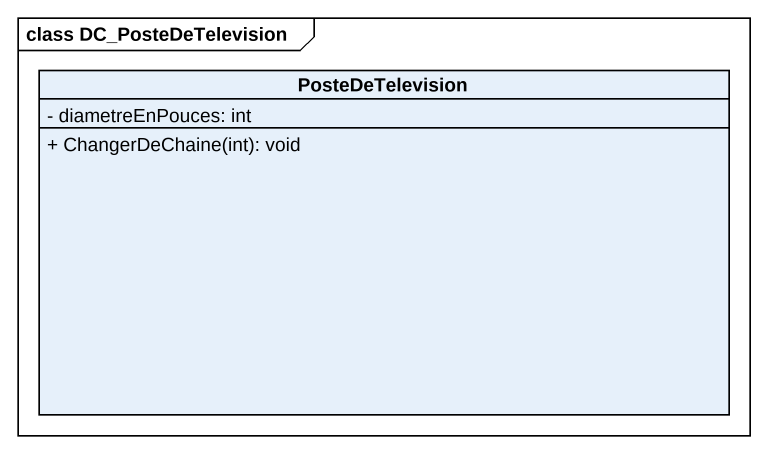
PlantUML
@startuml
mainframe class DC_PosteDeTelevision
hide circle
hide empty members
skinparam classAttributeIconSize 0
class PosteDeTelevision {
  - diametreEnPouces: int
  + ChangerDeChaine(int): void
}
@enduml
